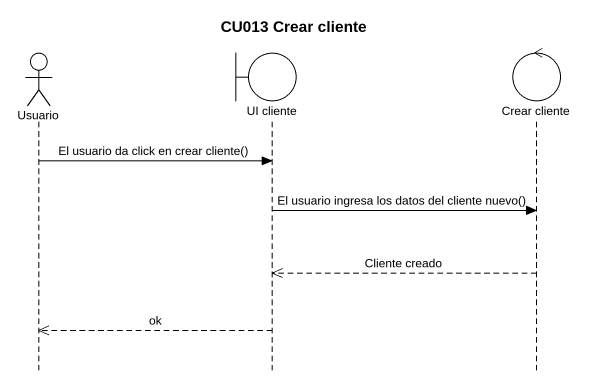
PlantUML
@startuml
title CU013 Crear cliente
hide footbox
actor Usuario
boundary "UI cliente" as UI_cliente
control "Crear cliente" as Crear_cliente

Usuario -> UI_cliente : El usuario da click en crear cliente()
UI_cliente -> Crear_cliente : El usuario ingresa los datos del cliente nuevo()
Crear_cliente -->> UI_cliente : Cliente creado
UI_cliente -->> Usuario : ok
@enduml
